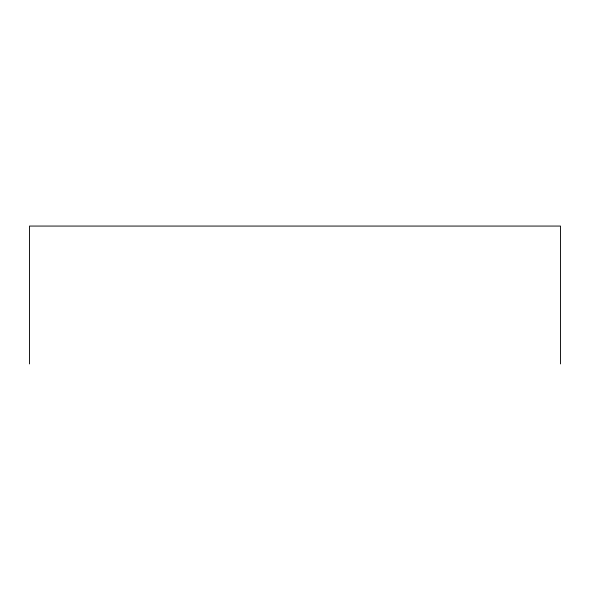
<?xml version="1.0" encoding="UTF-8"?>
<svg xmlns="http://www.w3.org/2000/svg" width="590" height="590" viewBox="0 0 590 590"><rect width="100%" height="100%" fill="white"/><g stroke="black" fill="none" stroke-linecap="round" stroke-linejoin="round"><path stroke-width="0.89" d="M560.5 363.934L560.5 226.066L29.5 226.066L29.5 363.934"/></g></svg>
